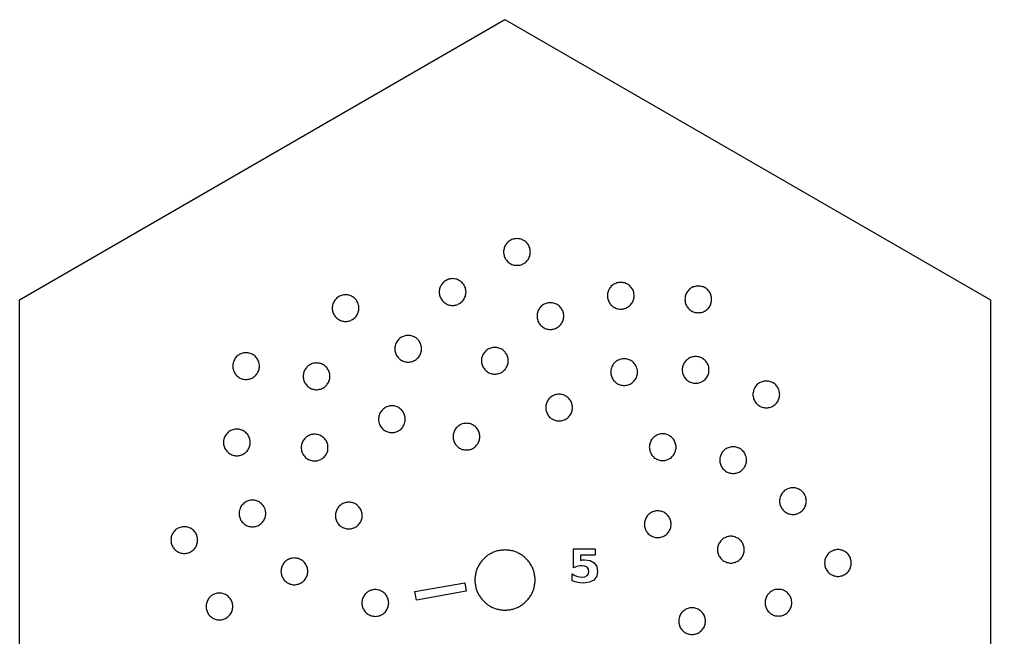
# Model space of a CAD drawing. Header units: millimetres. Extents: x 0 to 476, y 7 to 280.
# Drawn here: x 128 to 229.7, y 215.2 to 280 of the extents above; entities that cross this region are included whole.
import ezdxf

# ---------------------------------------------------------------- set-up
doc = ezdxf.new("R2010")
doc.units = ezdxf.units.MM
doc.layers.add('CUT', color=1, linetype='Continuous')
doc.layers.add('ENGRAVE', color=7, linetype='Continuous')

msp = doc.modelspace()

# ---------------------------------------------------------------- linework, layer by layer
at = {"layer": 'CUT'}
for points in [[(229.73, 191.9), (178.86, 162.53), (128, 191.9), (128, 250.63), (178.86, 280), (229.73, 250.63), (229.73, 191.9)], [(181.41, 255.1), (181.45, 255.2), (181.48, 255.31), (181.5, 255.42), (181.51, 255.53), (181.52, 255.64), (181.51, 255.75), (181.5, 255.86), (181.48, 255.96), (181.45, 256.07), (181.41, 256.17), (181.37, 256.27), (181.31, 256.37), (181.25, 256.46), (181.18, 256.55), (181.11, 256.63), (181.03, 256.7), (180.94, 256.77), (180.85, 256.83), (180.75, 256.88), (180.65, 256.93), (180.55, 256.97), (180.44, 257), (180.34, 257.02), (180.23, 257.03), (180.12, 257.04), (180.01, 257.03), (179.9, 257.02), (179.79, 257), (179.69, 256.97), (179.58, 256.93), (179.48, 256.88), (179.39, 256.83), (179.3, 256.77), (179.21, 256.7), (179.13, 256.63), (179.05, 256.55), (178.99, 256.46), (178.92, 256.37), (178.87, 256.27), (178.82, 256.17), (178.79, 256.07), (178.76, 255.96), (178.74, 255.86), (178.72, 255.75), (178.72, 255.64), (178.72, 255.53), (178.74, 255.42), (178.76, 255.31), (178.79, 255.2), (178.82, 255.1), (178.87, 255), (178.92, 254.9), (178.99, 254.81), (179.05, 254.73), (179.13, 254.65), (179.21, 254.57), (179.3, 254.5), (179.39, 254.44), (179.48, 254.39), (179.58, 254.34), (179.69, 254.3), (179.79, 254.27), (179.9, 254.25), (180.01, 254.24), (180.12, 254.24), (180.23, 254.24), (180.34, 254.25), (180.44, 254.27), (180.55, 254.3), (180.65, 254.34), (180.75, 254.39), (180.85, 254.44), (180.94, 254.5), (181.03, 254.57), (181.11, 254.65), (181.18, 254.73), (181.25, 254.81), (181.31, 254.9), (181.37, 255), (181.41, 255.1)], [(174.67, 250.9), (174.71, 251), (174.74, 251.11), (174.76, 251.22), (174.77, 251.33), (174.78, 251.44), (174.77, 251.55), (174.76, 251.66), (174.74, 251.76), (174.71, 251.87), (174.67, 251.97), (174.62, 252.07), (174.57, 252.17), (174.51, 252.26), (174.44, 252.35), (174.37, 252.43), (174.29, 252.5), (174.2, 252.57), (174.11, 252.63), (174.01, 252.68), (173.91, 252.73), (173.81, 252.77), (173.7, 252.8), (173.59, 252.82), (173.49, 252.83), (173.38, 252.84), (173.27, 252.83), (173.16, 252.82), (173.05, 252.8), (172.94, 252.77), (172.84, 252.73), (172.74, 252.68), (172.64, 252.63), (172.55, 252.57), (172.47, 252.5), (172.39, 252.43), (172.31, 252.35), (172.24, 252.26), (172.18, 252.17), (172.13, 252.07), (172.08, 251.97), (172.04, 251.87), (172.01, 251.76), (171.99, 251.66), (171.98, 251.55), (171.98, 251.44), (171.98, 251.33), (171.99, 251.22), (172.01, 251.11), (172.04, 251), (172.08, 250.9), (172.13, 250.8), (172.18, 250.71), (172.24, 250.61), (172.31, 250.53), (172.39, 250.45), (172.47, 250.37), (172.55, 250.3), (172.64, 250.24), (172.74, 250.19), (172.84, 250.14), (172.94, 250.11), (173.05, 250.08), (173.16, 250.05), (173.27, 250.04), (173.38, 250.04), (173.49, 250.04), (173.59, 250.05), (173.7, 250.08), (173.81, 250.11), (173.91, 250.14), (174.01, 250.19), (174.11, 250.24), (174.2, 250.3), (174.29, 250.37), (174.37, 250.45), (174.44, 250.53), (174.51, 250.61), (174.57, 250.71), (174.62, 250.8), (174.67, 250.9)], [(192.32, 250.62), (192.35, 250.73), (192.37, 250.84), (192.39, 250.95), (192.39, 251.05), (192.39, 251.16), (192.37, 251.27), (192.35, 251.38), (192.32, 251.49), (192.28, 251.59), (192.24, 251.69), (192.18, 251.79), (192.12, 251.88), (192.06, 251.96), (191.98, 252.04), (191.9, 252.12), (191.81, 252.19), (191.72, 252.25), (191.63, 252.3), (191.53, 252.35), (191.42, 252.39), (191.32, 252.42), (191.21, 252.44), (191.1, 252.45), (190.99, 252.45), (190.88, 252.45), (190.77, 252.44), (190.66, 252.42), (190.56, 252.39), (190.46, 252.35), (190.36, 252.3), (190.26, 252.25), (190.17, 252.19), (190.08, 252.12), (190, 252.04), (189.93, 251.96), (189.86, 251.88), (189.8, 251.79), (189.74, 251.69), (189.7, 251.59), (189.66, 251.49), (189.63, 251.38), (189.61, 251.27), (189.6, 251.16), (189.59, 251.05), (189.6, 250.95), (189.61, 250.84), (189.63, 250.73), (189.66, 250.62), (189.7, 250.52), (189.74, 250.42), (189.8, 250.32), (189.86, 250.23), (189.93, 250.15), (190, 250.07), (190.08, 249.99), (190.17, 249.92), (190.26, 249.86), (190.36, 249.81), (190.46, 249.76), (190.56, 249.72), (190.66, 249.69), (190.77, 249.67), (190.88, 249.66), (190.99, 249.65), (191.1, 249.66), (191.21, 249.67), (191.32, 249.69), (191.42, 249.72), (191.53, 249.76), (191.63, 249.81), (191.72, 249.86), (191.81, 249.92), (191.9, 249.99), (191.98, 250.07), (192.06, 250.15), (192.12, 250.23), (192.18, 250.32), (192.24, 250.42), (192.28, 250.52), (192.32, 250.62)], [(200.41, 250.14), (200.44, 250.24), (200.47, 250.34), (200.49, 250.45), (200.51, 250.56), (200.51, 250.67), (200.51, 250.78), (200.49, 250.89), (200.47, 251), (200.44, 251.1), (200.41, 251.21), (200.36, 251.31), (200.31, 251.4), (200.24, 251.49), (200.18, 251.58), (200.1, 251.66), (200.02, 251.74), (199.93, 251.8), (199.84, 251.87), (199.75, 251.92), (199.65, 251.97), (199.54, 252), (199.44, 252.03), (199.33, 252.05), (199.22, 252.07), (199.11, 252.07), (199, 252.07), (198.89, 252.05), (198.78, 252.03), (198.68, 252), (198.58, 251.97), (198.48, 251.92), (198.38, 251.87), (198.29, 251.8), (198.2, 251.74), (198.12, 251.66), (198.05, 251.58), (197.98, 251.49), (197.92, 251.4), (197.86, 251.31), (197.82, 251.21), (197.78, 251.1), (197.75, 251), (197.73, 250.89), (197.72, 250.78), (197.71, 250.67), (197.72, 250.56), (197.73, 250.45), (197.75, 250.34), (197.78, 250.24), (197.82, 250.14), (197.86, 250.04), (197.92, 249.94), (197.98, 249.85), (198.05, 249.76), (198.12, 249.68), (198.2, 249.61), (198.29, 249.54), (198.38, 249.48), (198.48, 249.42), (198.58, 249.38), (198.68, 249.34), (198.78, 249.31), (198.89, 249.29), (199, 249.28), (199.11, 249.27), (199.22, 249.28), (199.33, 249.29), (199.44, 249.31), (199.54, 249.34), (199.65, 249.38), (199.75, 249.42), (199.84, 249.48), (199.93, 249.54), (200.02, 249.61), (200.1, 249.68), (200.18, 249.76), (200.24, 249.85), (200.31, 249.94), (200.36, 250.04), (200.41, 250.14)], [(163.46, 249.22), (163.5, 249.32), (163.53, 249.43), (163.55, 249.54), (163.56, 249.64), (163.57, 249.75), (163.56, 249.86), (163.55, 249.97), (163.53, 250.08), (163.5, 250.19), (163.46, 250.29), (163.42, 250.39), (163.36, 250.49), (163.3, 250.58), (163.23, 250.66), (163.16, 250.74), (163.08, 250.82), (162.99, 250.89), (162.9, 250.95), (162.8, 251), (162.7, 251.05), (162.6, 251.09), (162.5, 251.12), (162.39, 251.14), (162.28, 251.15), (162.17, 251.15), (162.06, 251.15), (161.95, 251.14), (161.84, 251.12), (161.74, 251.09), (161.63, 251.05), (161.53, 251), (161.44, 250.95), (161.35, 250.89), (161.26, 250.82), (161.18, 250.74), (161.1, 250.66), (161.04, 250.58), (160.98, 250.49), (160.92, 250.39), (160.88, 250.29), (160.84, 250.19), (160.81, 250.08), (160.79, 249.97), (160.77, 249.86), (160.77, 249.75), (160.77, 249.64), (160.79, 249.54), (160.81, 249.43), (160.84, 249.32), (160.88, 249.22), (160.92, 249.12), (160.98, 249.02), (161.04, 248.93), (161.1, 248.85), (161.18, 248.76), (161.26, 248.69), (161.35, 248.62), (161.44, 248.56), (161.53, 248.51), (161.63, 248.46), (161.74, 248.42), (161.84, 248.39), (161.95, 248.37), (162.06, 248.36), (162.17, 248.35), (162.28, 248.36), (162.39, 248.37), (162.5, 248.39), (162.6, 248.42), (162.7, 248.46), (162.8, 248.51), (162.9, 248.56), (162.99, 248.62), (163.08, 248.69), (163.16, 248.76), (163.23, 248.85), (163.3, 248.93), (163.36, 249.02), (163.42, 249.12), (163.46, 249.22)], [(184.91, 248.39), (184.95, 248.49), (184.98, 248.6), (185, 248.7), (185.01, 248.81), (185.02, 248.92), (185.01, 249.03), (185, 249.14), (184.98, 249.25), (184.95, 249.36), (184.91, 249.46), (184.86, 249.56), (184.81, 249.65), (184.75, 249.75), (184.68, 249.83), (184.61, 249.91), (184.53, 249.99), (184.44, 250.06), (184.35, 250.12), (184.25, 250.17), (184.15, 250.22), (184.05, 250.25), (183.94, 250.28), (183.84, 250.31), (183.73, 250.32), (183.62, 250.32), (183.51, 250.32), (183.4, 250.31), (183.29, 250.28), (183.18, 250.25), (183.08, 250.22), (182.98, 250.17), (182.89, 250.12), (182.79, 250.06), (182.71, 249.99), (182.63, 249.91), (182.55, 249.83), (182.48, 249.75), (182.42, 249.65), (182.37, 249.56), (182.32, 249.46), (182.29, 249.36), (182.26, 249.25), (182.23, 249.14), (182.22, 249.03), (182.22, 248.92), (182.22, 248.81), (182.23, 248.7), (182.26, 248.6), (182.29, 248.49), (182.32, 248.39), (182.37, 248.29), (182.42, 248.19), (182.48, 248.1), (182.55, 248.01), (182.63, 247.93), (182.71, 247.86), (182.79, 247.79), (182.89, 247.73), (182.98, 247.68), (183.08, 247.63), (183.18, 247.59), (183.29, 247.56), (183.4, 247.54), (183.51, 247.53), (183.62, 247.52), (183.73, 247.53), (183.84, 247.54), (183.94, 247.56), (184.05, 247.59), (184.15, 247.63), (184.25, 247.68), (184.35, 247.73), (184.44, 247.79), (184.53, 247.86), (184.61, 247.93), (184.68, 248.01), (184.75, 248.1), (184.81, 248.19), (184.86, 248.29), (184.91, 248.39)], [(170.02, 244.96), (170.06, 245.06), (170.09, 245.17), (170.11, 245.28), (170.12, 245.39), (170.12, 245.5), (170.12, 245.61), (170.11, 245.71), (170.09, 245.82), (170.06, 245.93), (170.02, 246.03), (169.97, 246.13), (169.92, 246.23), (169.86, 246.32), (169.79, 246.4), (169.71, 246.49), (169.63, 246.56), (169.55, 246.63), (169.46, 246.69), (169.36, 246.74), (169.26, 246.79), (169.16, 246.83), (169.05, 246.86), (168.94, 246.88), (168.83, 246.89), (168.72, 246.9), (168.61, 246.89), (168.51, 246.88), (168.4, 246.86), (168.29, 246.83), (168.19, 246.79), (168.09, 246.74), (167.99, 246.69), (167.9, 246.63), (167.82, 246.56), (167.73, 246.49), (167.66, 246.4), (167.59, 246.32), (167.53, 246.23), (167.48, 246.13), (167.43, 246.03), (167.39, 245.93), (167.36, 245.82), (167.34, 245.71), (167.33, 245.61), (167.32, 245.5), (167.33, 245.39), (167.34, 245.28), (167.36, 245.17), (167.39, 245.06), (167.43, 244.96), (167.48, 244.86), (167.53, 244.76), (167.59, 244.67), (167.66, 244.59), (167.73, 244.51), (167.82, 244.43), (167.9, 244.36), (167.99, 244.3), (168.09, 244.25), (168.19, 244.2), (168.29, 244.16), (168.4, 244.13), (168.51, 244.11), (168.61, 244.1), (168.72, 244.1), (168.83, 244.1), (168.94, 244.11), (169.05, 244.13), (169.16, 244.16), (169.26, 244.2), (169.36, 244.25), (169.46, 244.3), (169.55, 244.36), (169.63, 244.43), (169.71, 244.51), (169.79, 244.59), (169.86, 244.67), (169.92, 244.76), (169.97, 244.86), (170.02, 244.96)], [(179.1, 243.71), (179.13, 243.81), (179.16, 243.91), (179.18, 244.02), (179.2, 244.13), (179.2, 244.24), (179.2, 244.35), (179.18, 244.46), (179.16, 244.57), (179.13, 244.67), (179.1, 244.78), (179.05, 244.88), (179, 244.97), (178.93, 245.06), (178.87, 245.15), (178.79, 245.23), (178.71, 245.31), (178.63, 245.37), (178.53, 245.44), (178.44, 245.49), (178.34, 245.54), (178.23, 245.57), (178.13, 245.6), (178.02, 245.62), (177.91, 245.64), (177.8, 245.64), (177.69, 245.64), (177.58, 245.62), (177.48, 245.6), (177.37, 245.57), (177.27, 245.54), (177.17, 245.49), (177.07, 245.44), (176.98, 245.37), (176.89, 245.31), (176.81, 245.23), (176.74, 245.15), (176.67, 245.06), (176.61, 244.97), (176.55, 244.88), (176.51, 244.78), (176.47, 244.67), (176.44, 244.57), (176.42, 244.46), (176.41, 244.35), (176.4, 244.24), (176.41, 244.13), (176.42, 244.02), (176.44, 243.91), (176.47, 243.81), (176.51, 243.71), (176.55, 243.61), (176.61, 243.51), (176.67, 243.42), (176.74, 243.33), (176.81, 243.25), (176.89, 243.18), (176.98, 243.11), (177.07, 243.05), (177.17, 242.99), (177.27, 242.95), (177.37, 242.91), (177.48, 242.88), (177.58, 242.86), (177.69, 242.85), (177.8, 242.84), (177.91, 242.85), (178.02, 242.86), (178.13, 242.88), (178.23, 242.91), (178.34, 242.95), (178.44, 242.99), (178.53, 243.05), (178.63, 243.11), (178.71, 243.18), (178.79, 243.25), (178.87, 243.33), (178.93, 243.42), (179, 243.51), (179.05, 243.61), (179.1, 243.71)], [(153.03, 243.14), (153.07, 243.25), (153.1, 243.35), (153.12, 243.46), (153.14, 243.57), (153.14, 243.68), (153.14, 243.79), (153.12, 243.9), (153.1, 244), (153.07, 244.11), (153.03, 244.21), (152.99, 244.31), (152.93, 244.41), (152.87, 244.5), (152.81, 244.59), (152.73, 244.67), (152.65, 244.74), (152.56, 244.81), (152.47, 244.87), (152.38, 244.93), (152.28, 244.97), (152.17, 245.01), (152.07, 245.04), (151.96, 245.06), (151.85, 245.07), (151.74, 245.08), (151.63, 245.07), (151.52, 245.06), (151.41, 245.04), (151.31, 245.01), (151.2, 244.97), (151.1, 244.93), (151.01, 244.87), (150.92, 244.81), (150.83, 244.74), (150.75, 244.67), (150.68, 244.59), (150.61, 244.5), (150.55, 244.41), (150.49, 244.31), (150.45, 244.21), (150.41, 244.11), (150.38, 244), (150.36, 243.9), (150.34, 243.79), (150.34, 243.68), (150.34, 243.57), (150.36, 243.46), (150.38, 243.35), (150.41, 243.25), (150.45, 243.14), (150.49, 243.04), (150.55, 242.95), (150.61, 242.86), (150.68, 242.77), (150.75, 242.69), (150.83, 242.61), (150.92, 242.55), (151.01, 242.48), (151.1, 242.43), (151.2, 242.38), (151.31, 242.35), (151.41, 242.32), (151.52, 242.3), (151.63, 242.28), (151.74, 242.28), (151.85, 242.28), (151.96, 242.3), (152.07, 242.32), (152.17, 242.35), (152.28, 242.38), (152.38, 242.43), (152.47, 242.48), (152.56, 242.55), (152.65, 242.61), (152.73, 242.69), (152.81, 242.77), (152.87, 242.86), (152.93, 242.95), (152.99, 243.04), (153.03, 243.14)], [(192.64, 242.51), (192.68, 242.62), (192.71, 242.72), (192.73, 242.83), (192.74, 242.94), (192.75, 243.05), (192.74, 243.16), (192.73, 243.27), (192.71, 243.38), (192.68, 243.48), (192.64, 243.59), (192.59, 243.69), (192.54, 243.78), (192.48, 243.87), (192.41, 243.96), (192.34, 244.04), (192.26, 244.11), (192.17, 244.18), (192.08, 244.24), (191.98, 244.3), (191.88, 244.34), (191.78, 244.38), (191.67, 244.41), (191.57, 244.43), (191.46, 244.45), (191.35, 244.45), (191.24, 244.45), (191.13, 244.43), (191.02, 244.41), (190.91, 244.38), (190.81, 244.34), (190.71, 244.3), (190.62, 244.24), (190.52, 244.18), (190.44, 244.11), (190.36, 244.04), (190.28, 243.96), (190.21, 243.87), (190.15, 243.78), (190.1, 243.69), (190.05, 243.59), (190.02, 243.48), (189.99, 243.38), (189.96, 243.27), (189.95, 243.16), (189.95, 243.05), (189.95, 242.94), (189.96, 242.83), (189.99, 242.72), (190.02, 242.62), (190.05, 242.51), (190.1, 242.41), (190.15, 242.32), (190.21, 242.23), (190.28, 242.14), (190.36, 242.06), (190.44, 241.99), (190.52, 241.92), (190.62, 241.86), (190.71, 241.8), (190.81, 241.76), (190.91, 241.72), (191.02, 241.69), (191.13, 241.67), (191.24, 241.65), (191.35, 241.65), (191.46, 241.65), (191.57, 241.67), (191.67, 241.69), (191.78, 241.72), (191.88, 241.76), (191.98, 241.8), (192.08, 241.86), (192.17, 241.92), (192.26, 241.99), (192.34, 242.06), (192.41, 242.14), (192.48, 242.23), (192.54, 242.32), (192.59, 242.41), (192.64, 242.51)], [(200.13, 242.75), (200.17, 242.85), (200.2, 242.95), (200.22, 243.06), (200.23, 243.17), (200.23, 243.28), (200.23, 243.39), (200.22, 243.5), (200.2, 243.61), (200.17, 243.71), (200.13, 243.82), (200.08, 243.92), (200.03, 244.01), (199.97, 244.1), (199.9, 244.19), (199.82, 244.27), (199.74, 244.35), (199.66, 244.41), (199.57, 244.47), (199.47, 244.53), (199.37, 244.57), (199.27, 244.61), (199.16, 244.64), (199.05, 244.66), (198.94, 244.68), (198.83, 244.68), (198.73, 244.68), (198.62, 244.66), (198.51, 244.64), (198.4, 244.61), (198.3, 244.57), (198.2, 244.53), (198.1, 244.47), (198.01, 244.41), (197.93, 244.35), (197.84, 244.27), (197.77, 244.19), (197.7, 244.1), (197.64, 244.01), (197.59, 243.92), (197.54, 243.82), (197.5, 243.71), (197.47, 243.61), (197.45, 243.5), (197.44, 243.39), (197.43, 243.28), (197.44, 243.17), (197.45, 243.06), (197.47, 242.95), (197.5, 242.85), (197.54, 242.75), (197.59, 242.65), (197.64, 242.55), (197.7, 242.46), (197.77, 242.37), (197.84, 242.29), (197.93, 242.22), (198.01, 242.15), (198.1, 242.09), (198.2, 242.03), (198.3, 241.99), (198.4, 241.95), (198.51, 241.92), (198.62, 241.9), (198.73, 241.89), (198.83, 241.88), (198.94, 241.89), (199.05, 241.9), (199.16, 241.92), (199.27, 241.95), (199.37, 241.99), (199.47, 242.03), (199.57, 242.09), (199.66, 242.15), (199.74, 242.22), (199.82, 242.29), (199.9, 242.37), (199.97, 242.46), (200.03, 242.55), (200.08, 242.65), (200.13, 242.75)], [(160.42, 242.07), (160.45, 242.18), (160.48, 242.28), (160.5, 242.39), (160.52, 242.5), (160.52, 242.61), (160.52, 242.72), (160.5, 242.83), (160.48, 242.93), (160.45, 243.04), (160.42, 243.14), (160.37, 243.24), (160.32, 243.34), (160.25, 243.43), (160.19, 243.52), (160.11, 243.6), (160.03, 243.67), (159.94, 243.74), (159.85, 243.8), (159.76, 243.86), (159.66, 243.9), (159.55, 243.94), (159.45, 243.97), (159.34, 243.99), (159.23, 244), (159.12, 244.01), (159.01, 244), (158.9, 243.99), (158.8, 243.97), (158.69, 243.94), (158.59, 243.9), (158.49, 243.86), (158.39, 243.8), (158.3, 243.74), (158.21, 243.67), (158.13, 243.6), (158.06, 243.52), (157.99, 243.43), (157.93, 243.34), (157.87, 243.24), (157.83, 243.14), (157.79, 243.04), (157.76, 242.93), (157.74, 242.83), (157.73, 242.72), (157.72, 242.61), (157.73, 242.5), (157.74, 242.39), (157.76, 242.28), (157.79, 242.18), (157.83, 242.07), (157.87, 241.97), (157.93, 241.88), (157.99, 241.79), (158.06, 241.7), (158.13, 241.62), (158.21, 241.54), (158.3, 241.48), (158.39, 241.41), (158.49, 241.36), (158.59, 241.31), (158.69, 241.28), (158.8, 241.25), (158.9, 241.23), (159.01, 241.21), (159.12, 241.21), (159.23, 241.21), (159.34, 241.23), (159.45, 241.25), (159.55, 241.28), (159.66, 241.31), (159.76, 241.36), (159.85, 241.41), (159.94, 241.48), (160.03, 241.54), (160.11, 241.62), (160.19, 241.7), (160.25, 241.79), (160.32, 241.88), (160.37, 241.97), (160.42, 242.07)], [(207.53, 240.18), (207.57, 240.28), (207.6, 240.38), (207.62, 240.49), (207.63, 240.6), (207.64, 240.71), (207.63, 240.82), (207.62, 240.93), (207.6, 241.04), (207.57, 241.14), (207.53, 241.25), (207.49, 241.35), (207.43, 241.44), (207.37, 241.53), (207.3, 241.62), (207.23, 241.7), (207.15, 241.78), (207.06, 241.84), (206.97, 241.91), (206.87, 241.96), (206.77, 242.01), (206.67, 242.04), (206.57, 242.07), (206.46, 242.09), (206.35, 242.11), (206.24, 242.11), (206.13, 242.11), (206.02, 242.09), (205.91, 242.07), (205.81, 242.04), (205.7, 242.01), (205.6, 241.96), (205.51, 241.91), (205.42, 241.84), (205.33, 241.78), (205.25, 241.7), (205.17, 241.62), (205.11, 241.53), (205.04, 241.44), (204.99, 241.35), (204.94, 241.25), (204.91, 241.14), (204.88, 241.04), (204.86, 240.93), (204.84, 240.82), (204.84, 240.71), (204.84, 240.6), (204.86, 240.49), (204.88, 240.38), (204.91, 240.28), (204.94, 240.18), (204.99, 240.08), (205.04, 239.98), (205.11, 239.89), (205.17, 239.8), (205.25, 239.72), (205.33, 239.65), (205.42, 239.58), (205.51, 239.52), (205.6, 239.46), (205.7, 239.42), (205.81, 239.38), (205.91, 239.35), (206.02, 239.33), (206.13, 239.32), (206.24, 239.31), (206.35, 239.32), (206.46, 239.33), (206.57, 239.35), (206.67, 239.38), (206.77, 239.42), (206.87, 239.46), (206.97, 239.52), (207.06, 239.58), (207.15, 239.65), (207.23, 239.72), (207.3, 239.8), (207.37, 239.89), (207.43, 239.98), (207.49, 240.08), (207.53, 240.18)], [(185.82, 238.8), (185.86, 238.9), (185.89, 239.01), (185.91, 239.11), (185.93, 239.22), (185.93, 239.33), (185.93, 239.44), (185.91, 239.55), (185.89, 239.66), (185.86, 239.77), (185.82, 239.87), (185.78, 239.97), (185.73, 240.07), (185.66, 240.16), (185.6, 240.24), (185.52, 240.32), (185.44, 240.4), (185.35, 240.47), (185.26, 240.53), (185.17, 240.58), (185.07, 240.63), (184.96, 240.67), (184.86, 240.69), (184.75, 240.72), (184.64, 240.73), (184.53, 240.73), (184.42, 240.73), (184.31, 240.72), (184.2, 240.69), (184.1, 240.67), (184, 240.63), (183.9, 240.58), (183.8, 240.53), (183.71, 240.47), (183.62, 240.4), (183.54, 240.32), (183.47, 240.24), (183.4, 240.16), (183.34, 240.07), (183.28, 239.97), (183.24, 239.87), (183.2, 239.77), (183.17, 239.66), (183.15, 239.55), (183.14, 239.44), (183.13, 239.33), (183.14, 239.22), (183.15, 239.11), (183.17, 239.01), (183.2, 238.9), (183.24, 238.8), (183.28, 238.7), (183.34, 238.6), (183.4, 238.51), (183.47, 238.42), (183.54, 238.34), (183.62, 238.27), (183.71, 238.2), (183.8, 238.14), (183.9, 238.09), (184, 238.04), (184.1, 238), (184.2, 237.97), (184.31, 237.95), (184.42, 237.94), (184.53, 237.93), (184.64, 237.94), (184.75, 237.95), (184.86, 237.97), (184.96, 238), (185.07, 238.04), (185.17, 238.09), (185.26, 238.14), (185.35, 238.2), (185.44, 238.27), (185.52, 238.34), (185.6, 238.42), (185.66, 238.51), (185.73, 238.6), (185.78, 238.7), (185.82, 238.8)], [(168.31, 237.58), (168.35, 237.68), (168.38, 237.79), (168.4, 237.89), (168.42, 238), (168.42, 238.11), (168.42, 238.22), (168.4, 238.33), (168.38, 238.44), (168.35, 238.55), (168.31, 238.65), (168.27, 238.75), (168.21, 238.84), (168.15, 238.94), (168.09, 239.02), (168.01, 239.1), (167.93, 239.18), (167.84, 239.25), (167.75, 239.31), (167.66, 239.36), (167.56, 239.41), (167.45, 239.44), (167.35, 239.47), (167.24, 239.5), (167.13, 239.51), (167.02, 239.51), (166.91, 239.51), (166.8, 239.5), (166.69, 239.47), (166.59, 239.44), (166.49, 239.41), (166.39, 239.36), (166.29, 239.31), (166.2, 239.25), (166.11, 239.18), (166.03, 239.1), (165.96, 239.02), (165.89, 238.94), (165.83, 238.84), (165.77, 238.75), (165.73, 238.65), (165.69, 238.55), (165.66, 238.44), (165.64, 238.33), (165.63, 238.22), (165.62, 238.11), (165.63, 238), (165.64, 237.89), (165.66, 237.79), (165.69, 237.68), (165.73, 237.58), (165.77, 237.48), (165.83, 237.38), (165.89, 237.29), (165.96, 237.2), (166.03, 237.12), (166.11, 237.05), (166.2, 236.98), (166.29, 236.92), (166.39, 236.87), (166.49, 236.82), (166.59, 236.78), (166.69, 236.75), (166.8, 236.73), (166.91, 236.72), (167.02, 236.71), (167.13, 236.72), (167.24, 236.73), (167.35, 236.75), (167.45, 236.78), (167.56, 236.82), (167.66, 236.87), (167.75, 236.92), (167.84, 236.98), (167.93, 237.05), (168.01, 237.12), (168.09, 237.2), (168.15, 237.29), (168.21, 237.38), (168.27, 237.48), (168.31, 237.58)], [(152.07, 235.15), (152.11, 235.25), (152.13, 235.36), (152.16, 235.46), (152.17, 235.57), (152.17, 235.68), (152.17, 235.79), (152.16, 235.9), (152.13, 236.01), (152.11, 236.12), (152.07, 236.22), (152.02, 236.32), (151.97, 236.41), (151.91, 236.51), (151.84, 236.59), (151.76, 236.67), (151.68, 236.75), (151.6, 236.82), (151.51, 236.88), (151.41, 236.93), (151.31, 236.98), (151.21, 237.01), (151.1, 237.04), (150.99, 237.07), (150.88, 237.08), (150.77, 237.08), (150.66, 237.08), (150.55, 237.07), (150.45, 237.04), (150.34, 237.01), (150.24, 236.98), (150.14, 236.93), (150.04, 236.88), (149.95, 236.82), (149.86, 236.75), (149.78, 236.67), (149.71, 236.59), (149.64, 236.51), (149.58, 236.41), (149.53, 236.32), (149.48, 236.22), (149.44, 236.12), (149.41, 236.01), (149.39, 235.9), (149.38, 235.79), (149.37, 235.68), (149.38, 235.57), (149.39, 235.46), (149.41, 235.36), (149.44, 235.25), (149.48, 235.15), (149.53, 235.05), (149.58, 234.95), (149.64, 234.86), (149.71, 234.77), (149.78, 234.69), (149.86, 234.62), (149.95, 234.55), (150.04, 234.49), (150.14, 234.44), (150.24, 234.39), (150.34, 234.35), (150.45, 234.32), (150.55, 234.3), (150.66, 234.29), (150.77, 234.28), (150.88, 234.29), (150.99, 234.3), (151.1, 234.32), (151.21, 234.35), (151.31, 234.39), (151.41, 234.44), (151.51, 234.49), (151.6, 234.55), (151.68, 234.62), (151.76, 234.69), (151.84, 234.77), (151.91, 234.86), (151.97, 234.95), (152.02, 235.05), (152.07, 235.15)], [(176.12, 235.75), (176.16, 235.85), (176.19, 235.96), (176.21, 236.07), (176.22, 236.18), (176.23, 236.29), (176.22, 236.4), (176.21, 236.51), (176.19, 236.61), (176.16, 236.72), (176.12, 236.82), (176.07, 236.92), (176.02, 237.02), (175.96, 237.11), (175.89, 237.2), (175.82, 237.28), (175.74, 237.35), (175.65, 237.42), (175.56, 237.48), (175.46, 237.53), (175.36, 237.58), (175.26, 237.62), (175.15, 237.65), (175.05, 237.67), (174.94, 237.68), (174.83, 237.69), (174.72, 237.68), (174.61, 237.67), (174.5, 237.65), (174.39, 237.62), (174.29, 237.58), (174.19, 237.53), (174.1, 237.48), (174, 237.42), (173.92, 237.35), (173.84, 237.28), (173.76, 237.2), (173.69, 237.11), (173.63, 237.02), (173.58, 236.92), (173.53, 236.82), (173.5, 236.72), (173.47, 236.61), (173.44, 236.51), (173.43, 236.4), (173.43, 236.29), (173.43, 236.18), (173.44, 236.07), (173.47, 235.96), (173.5, 235.85), (173.53, 235.75), (173.58, 235.65), (173.63, 235.55), (173.69, 235.46), (173.76, 235.38), (173.84, 235.3), (173.92, 235.22), (174, 235.15), (174.1, 235.09), (174.19, 235.04), (174.29, 234.99), (174.39, 234.95), (174.5, 234.93), (174.61, 234.9), (174.72, 234.89), (174.83, 234.89), (174.94, 234.89), (175.05, 234.9), (175.15, 234.93), (175.26, 234.95), (175.36, 234.99), (175.46, 235.04), (175.56, 235.09), (175.65, 235.15), (175.74, 235.22), (175.82, 235.3), (175.89, 235.38), (175.96, 235.46), (176.02, 235.55), (176.07, 235.65), (176.12, 235.75)], [(160.26, 234.71), (160.29, 234.81), (160.31, 234.92), (160.32, 235.03), (160.32, 235.14), (160.32, 235.25), (160.31, 235.36), (160.29, 235.47), (160.26, 235.57), (160.22, 235.68), (160.17, 235.78), (160.12, 235.87), (160.06, 235.96), (159.99, 236.05), (159.91, 236.13), (159.83, 236.21), (159.75, 236.27), (159.66, 236.33), (159.56, 236.39), (159.46, 236.43), (159.36, 236.47), (159.25, 236.5), (159.14, 236.52), (159.03, 236.54), (158.92, 236.54), (158.81, 236.54), (158.7, 236.52), (158.6, 236.5), (158.49, 236.47), (158.39, 236.43), (158.29, 236.39), (158.19, 236.33), (158.1, 236.27), (158.01, 236.21), (157.93, 236.13), (157.86, 236.05), (157.79, 235.96), (157.73, 235.87), (157.68, 235.78), (157.63, 235.68), (157.59, 235.57), (157.56, 235.47), (157.54, 235.36), (157.53, 235.25), (157.52, 235.14), (157.53, 235.03), (157.54, 234.92), (157.56, 234.81), (157.59, 234.71), (157.63, 234.61), (157.68, 234.51), (157.73, 234.41), (157.79, 234.32), (157.86, 234.23), (157.93, 234.15), (158.01, 234.08), (158.1, 234.01), (158.19, 233.95), (158.29, 233.89), (158.39, 233.85), (158.49, 233.81), (158.6, 233.78), (158.7, 233.76), (158.81, 233.75), (158.92, 233.74), (159.03, 233.75), (159.14, 233.76), (159.25, 233.78), (159.36, 233.81), (159.46, 233.85), (159.56, 233.89), (159.66, 233.95), (159.75, 234.01), (159.83, 234.08), (159.91, 234.15), (159.99, 234.23), (160.06, 234.32), (160.12, 234.41), (160.17, 234.51), (160.22, 234.61), (160.26, 234.71)], [(196.67, 234.65), (196.71, 234.75), (196.74, 234.86), (196.76, 234.97), (196.78, 235.08), (196.78, 235.19), (196.78, 235.3), (196.76, 235.41), (196.74, 235.51), (196.71, 235.62), (196.67, 235.72), (196.63, 235.82), (196.57, 235.92), (196.51, 236.01), (196.45, 236.1), (196.37, 236.18), (196.29, 236.25), (196.2, 236.32), (196.11, 236.38), (196.02, 236.43), (195.92, 236.48), (195.81, 236.52), (195.71, 236.55), (195.6, 236.57), (195.49, 236.58), (195.38, 236.59), (195.27, 236.58), (195.16, 236.57), (195.05, 236.55), (194.95, 236.52), (194.85, 236.48), (194.75, 236.43), (194.65, 236.38), (194.56, 236.32), (194.47, 236.25), (194.39, 236.18), (194.32, 236.1), (194.25, 236.01), (194.19, 235.92), (194.13, 235.82), (194.09, 235.72), (194.05, 235.62), (194.02, 235.51), (194, 235.41), (193.99, 235.3), (193.98, 235.19), (193.99, 235.08), (194, 234.97), (194.02, 234.86), (194.05, 234.75), (194.09, 234.65), (194.13, 234.55), (194.19, 234.46), (194.25, 234.36), (194.32, 234.28), (194.39, 234.2), (194.47, 234.12), (194.56, 234.05), (194.65, 233.99), (194.75, 233.94), (194.85, 233.89), (194.95, 233.86), (195.05, 233.83), (195.16, 233.8), (195.27, 233.79), (195.38, 233.79), (195.49, 233.79), (195.6, 233.8), (195.71, 233.83), (195.81, 233.86), (195.92, 233.89), (196.02, 233.94), (196.11, 233.99), (196.2, 234.05), (196.29, 234.12), (196.37, 234.2), (196.45, 234.28), (196.51, 234.36), (196.57, 234.46), (196.63, 234.55), (196.67, 234.65)], [(204.06, 233.29), (204.1, 233.4), (204.13, 233.5), (204.15, 233.61), (204.16, 233.72), (204.17, 233.83), (204.16, 233.94), (204.15, 234.05), (204.13, 234.16), (204.1, 234.26), (204.06, 234.36), (204.01, 234.46), (203.96, 234.56), (203.9, 234.65), (203.83, 234.74), (203.76, 234.82), (203.68, 234.89), (203.59, 234.96), (203.5, 235.02), (203.4, 235.08), (203.3, 235.12), (203.2, 235.16), (203.09, 235.19), (202.99, 235.21), (202.88, 235.22), (202.77, 235.23), (202.66, 235.22), (202.55, 235.21), (202.44, 235.19), (202.33, 235.16), (202.23, 235.12), (202.13, 235.08), (202.04, 235.02), (201.94, 234.96), (201.86, 234.89), (201.78, 234.82), (201.7, 234.74), (201.63, 234.65), (201.57, 234.56), (201.52, 234.46), (201.47, 234.36), (201.44, 234.26), (201.41, 234.16), (201.38, 234.05), (201.37, 233.94), (201.37, 233.83), (201.37, 233.72), (201.38, 233.61), (201.41, 233.5), (201.44, 233.4), (201.47, 233.29), (201.52, 233.19), (201.57, 233.1), (201.63, 233.01), (201.7, 232.92), (201.78, 232.84), (201.86, 232.76), (201.94, 232.7), (202.04, 232.64), (202.13, 232.58), (202.23, 232.54), (202.33, 232.5), (202.44, 232.47), (202.55, 232.45), (202.66, 232.43), (202.77, 232.43), (202.88, 232.43), (202.99, 232.45), (203.09, 232.47), (203.2, 232.5), (203.3, 232.54), (203.4, 232.58), (203.5, 232.64), (203.59, 232.7), (203.68, 232.76), (203.76, 232.84), (203.83, 232.92), (203.9, 233.01), (203.96, 233.1), (204.01, 233.19), (204.06, 233.29)], [(210.32, 229), (210.36, 229.1), (210.39, 229.21), (210.41, 229.31), (210.42, 229.42), (210.43, 229.53), (210.42, 229.64), (210.41, 229.75), (210.39, 229.86), (210.36, 229.97), (210.32, 230.07), (210.27, 230.17), (210.22, 230.26), (210.16, 230.36), (210.09, 230.44), (210.02, 230.52), (209.94, 230.6), (209.85, 230.67), (209.76, 230.73), (209.66, 230.78), (209.56, 230.83), (209.46, 230.86), (209.35, 230.89), (209.25, 230.92), (209.14, 230.93), (209.03, 230.93), (208.92, 230.93), (208.81, 230.92), (208.7, 230.89), (208.59, 230.86), (208.49, 230.83), (208.39, 230.78), (208.3, 230.73), (208.2, 230.67), (208.12, 230.6), (208.04, 230.52), (207.96, 230.44), (207.89, 230.36), (207.83, 230.26), (207.78, 230.17), (207.73, 230.07), (207.7, 229.97), (207.67, 229.86), (207.64, 229.75), (207.63, 229.64), (207.63, 229.53), (207.63, 229.42), (207.64, 229.31), (207.67, 229.21), (207.7, 229.1), (207.73, 229), (207.78, 228.9), (207.83, 228.8), (207.89, 228.71), (207.96, 228.62), (208.04, 228.54), (208.12, 228.47), (208.2, 228.4), (208.3, 228.34), (208.39, 228.29), (208.49, 228.24), (208.59, 228.2), (208.7, 228.17), (208.81, 228.15), (208.92, 228.14), (209.03, 228.13), (209.14, 228.14), (209.25, 228.15), (209.35, 228.17), (209.46, 228.2), (209.56, 228.24), (209.66, 228.29), (209.76, 228.34), (209.85, 228.4), (209.94, 228.47), (210.02, 228.54), (210.09, 228.62), (210.16, 228.71), (210.22, 228.8), (210.27, 228.9), (210.32, 229)], [(153.7, 227.71), (153.74, 227.81), (153.77, 227.91), (153.79, 228.02), (153.8, 228.13), (153.81, 228.24), (153.8, 228.35), (153.79, 228.46), (153.77, 228.57), (153.74, 228.67), (153.7, 228.78), (153.65, 228.88), (153.6, 228.97), (153.54, 229.06), (153.47, 229.15), (153.4, 229.23), (153.32, 229.31), (153.23, 229.37), (153.14, 229.43), (153.04, 229.49), (152.94, 229.53), (152.84, 229.57), (152.73, 229.6), (152.63, 229.62), (152.52, 229.64), (152.41, 229.64), (152.3, 229.64), (152.19, 229.62), (152.08, 229.6), (151.97, 229.57), (151.87, 229.53), (151.77, 229.49), (151.68, 229.43), (151.58, 229.37), (151.5, 229.31), (151.42, 229.23), (151.34, 229.15), (151.27, 229.06), (151.21, 228.97), (151.16, 228.88), (151.11, 228.78), (151.08, 228.67), (151.05, 228.57), (151.02, 228.46), (151.01, 228.35), (151.01, 228.24), (151.01, 228.13), (151.02, 228.02), (151.05, 227.91), (151.08, 227.81), (151.11, 227.71), (151.16, 227.61), (151.21, 227.51), (151.27, 227.42), (151.34, 227.33), (151.42, 227.25), (151.5, 227.18), (151.58, 227.11), (151.68, 227.05), (151.77, 226.99), (151.87, 226.95), (151.97, 226.91), (152.08, 226.88), (152.19, 226.86), (152.3, 226.85), (152.41, 226.84), (152.52, 226.85), (152.63, 226.86), (152.73, 226.88), (152.84, 226.91), (152.94, 226.95), (153.04, 226.99), (153.14, 227.05), (153.23, 227.11), (153.32, 227.18), (153.4, 227.25), (153.47, 227.33), (153.54, 227.42), (153.6, 227.51), (153.65, 227.61), (153.7, 227.71)], [(163.8, 227.48), (163.84, 227.59), (163.86, 227.69), (163.89, 227.8), (163.9, 227.91), (163.9, 228.02), (163.9, 228.13), (163.89, 228.24), (163.86, 228.35), (163.84, 228.45), (163.8, 228.56), (163.75, 228.66), (163.7, 228.75), (163.64, 228.84), (163.57, 228.93), (163.49, 229.01), (163.41, 229.08), (163.33, 229.15), (163.24, 229.21), (163.14, 229.27), (163.04, 229.31), (162.94, 229.35), (162.83, 229.38), (162.72, 229.4), (162.61, 229.42), (162.5, 229.42), (162.39, 229.42), (162.28, 229.4), (162.18, 229.38), (162.07, 229.35), (161.97, 229.31), (161.87, 229.27), (161.77, 229.21), (161.68, 229.15), (161.59, 229.08), (161.51, 229.01), (161.44, 228.93), (161.37, 228.84), (161.31, 228.75), (161.26, 228.66), (161.21, 228.56), (161.17, 228.45), (161.14, 228.35), (161.12, 228.24), (161.11, 228.13), (161.1, 228.02), (161.11, 227.91), (161.12, 227.8), (161.14, 227.69), (161.17, 227.59), (161.21, 227.48), (161.26, 227.38), (161.31, 227.29), (161.37, 227.2), (161.44, 227.11), (161.51, 227.03), (161.59, 226.96), (161.68, 226.89), (161.77, 226.83), (161.87, 226.77), (161.97, 226.73), (162.07, 226.69), (162.18, 226.66), (162.28, 226.64), (162.39, 226.62), (162.5, 226.62), (162.61, 226.62), (162.72, 226.64), (162.83, 226.66), (162.94, 226.69), (163.04, 226.73), (163.14, 226.77), (163.24, 226.83), (163.33, 226.89), (163.41, 226.96), (163.49, 227.03), (163.57, 227.11), (163.64, 227.2), (163.7, 227.29), (163.75, 227.38), (163.8, 227.48)], [(196.16, 226.57), (196.19, 226.68), (196.22, 226.78), (196.24, 226.89), (196.26, 227), (196.26, 227.11), (196.26, 227.22), (196.24, 227.33), (196.22, 227.44), (196.19, 227.54), (196.16, 227.64), (196.11, 227.74), (196.06, 227.84), (195.99, 227.93), (195.93, 228.02), (195.85, 228.1), (195.77, 228.17), (195.68, 228.24), (195.59, 228.3), (195.5, 228.36), (195.4, 228.4), (195.29, 228.44), (195.19, 228.47), (195.08, 228.49), (194.97, 228.5), (194.86, 228.51), (194.75, 228.5), (194.64, 228.49), (194.54, 228.47), (194.43, 228.44), (194.33, 228.4), (194.23, 228.36), (194.13, 228.3), (194.04, 228.24), (193.95, 228.17), (193.87, 228.1), (193.8, 228.02), (193.73, 227.93), (193.67, 227.84), (193.61, 227.74), (193.57, 227.64), (193.53, 227.54), (193.5, 227.44), (193.48, 227.33), (193.47, 227.22), (193.46, 227.11), (193.47, 227), (193.48, 226.89), (193.5, 226.78), (193.53, 226.68), (193.57, 226.57), (193.61, 226.47), (193.67, 226.38), (193.73, 226.29), (193.8, 226.2), (193.87, 226.12), (193.95, 226.04), (194.04, 225.98), (194.13, 225.92), (194.23, 225.86), (194.33, 225.82), (194.43, 225.78), (194.54, 225.75), (194.64, 225.73), (194.75, 225.71), (194.86, 225.71), (194.97, 225.71), (195.08, 225.73), (195.19, 225.75), (195.29, 225.78), (195.4, 225.82), (195.5, 225.86), (195.59, 225.92), (195.68, 225.98), (195.77, 226.04), (195.85, 226.12), (195.93, 226.2), (195.99, 226.29), (196.06, 226.38), (196.11, 226.47), (196.16, 226.57)], [(146.57, 224.92), (146.6, 225.02), (146.63, 225.13), (146.66, 225.23), (146.67, 225.34), (146.67, 225.45), (146.67, 225.56), (146.66, 225.67), (146.63, 225.78), (146.6, 225.89), (146.57, 225.99), (146.52, 226.09), (146.47, 226.18), (146.41, 226.28), (146.34, 226.36), (146.26, 226.44), (146.18, 226.52), (146.1, 226.59), (146, 226.65), (145.91, 226.7), (145.81, 226.75), (145.71, 226.78), (145.6, 226.81), (145.49, 226.84), (145.38, 226.85), (145.27, 226.85), (145.16, 226.85), (145.05, 226.84), (144.95, 226.81), (144.84, 226.78), (144.74, 226.75), (144.64, 226.7), (144.54, 226.65), (144.45, 226.59), (144.36, 226.52), (144.28, 226.44), (144.21, 226.36), (144.14, 226.28), (144.08, 226.18), (144.03, 226.09), (143.98, 225.99), (143.94, 225.89), (143.91, 225.78), (143.89, 225.67), (143.88, 225.56), (143.87, 225.45), (143.88, 225.34), (143.89, 225.23), (143.91, 225.13), (143.94, 225.02), (143.98, 224.92), (144.03, 224.82), (144.08, 224.72), (144.14, 224.63), (144.21, 224.54), (144.28, 224.46), (144.36, 224.39), (144.45, 224.32), (144.54, 224.26), (144.64, 224.21), (144.74, 224.16), (144.84, 224.12), (144.95, 224.09), (145.05, 224.07), (145.16, 224.06), (145.27, 224.05), (145.38, 224.06), (145.49, 224.07), (145.6, 224.09), (145.71, 224.12), (145.81, 224.16), (145.91, 224.21), (146, 224.26), (146.1, 224.32), (146.18, 224.39), (146.26, 224.46), (146.34, 224.54), (146.41, 224.63), (146.47, 224.72), (146.52, 224.82), (146.57, 224.92)], [(203.82, 223.91), (203.85, 224.02), (203.88, 224.12), (203.91, 224.23), (203.92, 224.34), (203.92, 224.45), (203.92, 224.56), (203.91, 224.67), (203.88, 224.78), (203.85, 224.88), (203.82, 224.99), (203.77, 225.09), (203.72, 225.18), (203.66, 225.27), (203.59, 225.36), (203.51, 225.44), (203.43, 225.51), (203.35, 225.58), (203.25, 225.64), (203.16, 225.7), (203.06, 225.74), (202.96, 225.78), (202.85, 225.81), (202.74, 225.83), (202.63, 225.85), (202.52, 225.85), (202.41, 225.85), (202.3, 225.83), (202.2, 225.81), (202.09, 225.78), (201.99, 225.74), (201.89, 225.7), (201.79, 225.64), (201.7, 225.58), (201.61, 225.51), (201.53, 225.44), (201.46, 225.36), (201.39, 225.27), (201.33, 225.18), (201.28, 225.09), (201.23, 224.99), (201.19, 224.88), (201.16, 224.78), (201.14, 224.67), (201.13, 224.56), (201.12, 224.45), (201.13, 224.34), (201.14, 224.23), (201.16, 224.12), (201.19, 224.02), (201.23, 223.91), (201.28, 223.81), (201.33, 223.72), (201.39, 223.63), (201.46, 223.54), (201.53, 223.46), (201.61, 223.39), (201.7, 223.32), (201.79, 223.26), (201.89, 223.2), (201.99, 223.16), (202.09, 223.12), (202.2, 223.09), (202.3, 223.07), (202.41, 223.05), (202.52, 223.05), (202.63, 223.05), (202.74, 223.07), (202.85, 223.09), (202.96, 223.12), (203.06, 223.16), (203.16, 223.2), (203.25, 223.26), (203.35, 223.32), (203.43, 223.39), (203.51, 223.46), (203.59, 223.54), (203.66, 223.63), (203.72, 223.72), (203.77, 223.81), (203.82, 223.91)], [(182.01, 221.47), (182, 221.58), (181.99, 221.68), (181.97, 221.78), (181.95, 221.88), (181.93, 221.98), (181.91, 222.08), (181.88, 222.18), (181.85, 222.28), (181.81, 222.38), (181.77, 222.47), (181.73, 222.57), (181.69, 222.66), (181.64, 222.75), (181.59, 222.84), (181.54, 222.93), (181.48, 223.02), (181.43, 223.1), (181.36, 223.18), (181.3, 223.27), (181.23, 223.34), (181.16, 223.42), (181.09, 223.49), (181.02, 223.57), (180.94, 223.63), (180.86, 223.7), (180.78, 223.77), (180.7, 223.83), (180.61, 223.89), (180.53, 223.94), (180.44, 223.99), (180.35, 224.04), (180.26, 224.09), (180.16, 224.14), (180.07, 224.18), (179.97, 224.21), (179.88, 224.25), (179.78, 224.28), (179.68, 224.31), (179.58, 224.33), (179.48, 224.36), (179.38, 224.37), (179.28, 224.39), (179.17, 224.4), (179.07, 224.41), (178.97, 224.41), (178.86, 224.42), (178.76, 224.41), (178.66, 224.41), (178.56, 224.4), (178.45, 224.39), (178.35, 224.37), (178.25, 224.36), (178.15, 224.33), (178.05, 224.31), (177.95, 224.28), (177.85, 224.25), (177.75, 224.21), (177.66, 224.18), (177.56, 224.14), (177.47, 224.09), (177.38, 224.04), (177.29, 223.99), (177.2, 223.94), (177.11, 223.89), (177.03, 223.83), (176.95, 223.77), (176.87, 223.7), (176.79, 223.63), (176.71, 223.57), (176.64, 223.49), (176.57, 223.42), (176.5, 223.34), (176.43, 223.27), (176.37, 223.18), (176.3, 223.1), (176.25, 223.02), (176.19, 222.93), (176.14, 222.84), (176.09, 222.75), (176.04, 222.66), (176, 222.57), (175.95, 222.47), (175.92, 222.38), (175.88, 222.28), (175.85, 222.18), (175.82, 222.08), (175.8, 221.98), (175.78, 221.88), (175.76, 221.78), (175.74, 221.68), (175.73, 221.58), (175.72, 221.47), (175.72, 221.37), (175.71, 221.27), (175.72, 221.16), (175.72, 221.06), (175.73, 220.96), (175.74, 220.86), (175.76, 220.75), (175.78, 220.65), (175.8, 220.55), (175.82, 220.45), (175.85, 220.35), (175.88, 220.25), (175.92, 220.16), (175.95, 220.06), (176, 219.97), (176.04, 219.87), (176.09, 219.78), (176.14, 219.69), (176.19, 219.6), (176.25, 219.52), (176.3, 219.43), (176.37, 219.35), (176.43, 219.27), (176.5, 219.19), (176.57, 219.11), (176.64, 219.04), (176.71, 218.97), (176.79, 218.9), (176.87, 218.83), (176.95, 218.77), (177.03, 218.71), (177.11, 218.65), (177.2, 218.59), (177.29, 218.54), (177.38, 218.49), (177.47, 218.44), (177.56, 218.4), (177.66, 218.36), (177.75, 218.32), (177.85, 218.28), (177.95, 218.25), (178.05, 218.22), (178.15, 218.2), (178.25, 218.18), (178.35, 218.16), (178.45, 218.14), (178.56, 218.13), (178.66, 218.12), (178.76, 218.12), (178.86, 218.12), (178.97, 218.12), (179.07, 218.12), (179.17, 218.13), (179.28, 218.14), (179.38, 218.16), (179.48, 218.18), (179.58, 218.2), (179.68, 218.22), (179.78, 218.25), (179.88, 218.28), (179.97, 218.32), (180.07, 218.36), (180.16, 218.4), (180.26, 218.44), (180.35, 218.49), (180.44, 218.54), (180.53, 218.59), (180.61, 218.65), (180.7, 218.71), (180.78, 218.77), (180.86, 218.83), (180.94, 218.9), (181.02, 218.97), (181.09, 219.04), (181.16, 219.11), (181.23, 219.19), (181.3, 219.27), (181.36, 219.35), (181.43, 219.43), (181.48, 219.52), (181.54, 219.6), (181.59, 219.69), (181.64, 219.78), (181.69, 219.87), (181.73, 219.97), (181.77, 220.06), (181.81, 220.16), (181.85, 220.25), (181.88, 220.35), (181.91, 220.45), (181.93, 220.55), (181.95, 220.65), (181.97, 220.75), (181.99, 220.86), (182, 220.96), (182.01, 221.06), (182.01, 221.16), (182.01, 221.27), (182.01, 221.37), (182.01, 221.47)], [(215.04, 222.51), (215.07, 222.62), (215.1, 222.72), (215.12, 222.83), (215.14, 222.94), (215.14, 223.05), (215.14, 223.16), (215.12, 223.27), (215.1, 223.38), (215.07, 223.48), (215.04, 223.59), (214.99, 223.69), (214.94, 223.78), (214.87, 223.87), (214.81, 223.96), (214.73, 224.04), (214.65, 224.11), (214.57, 224.18), (214.47, 224.24), (214.38, 224.3), (214.28, 224.34), (214.17, 224.38), (214.07, 224.41), (213.96, 224.43), (213.85, 224.45), (213.74, 224.45), (213.63, 224.45), (213.52, 224.43), (213.42, 224.41), (213.31, 224.38), (213.21, 224.34), (213.11, 224.3), (213.01, 224.24), (212.92, 224.18), (212.83, 224.11), (212.75, 224.04), (212.68, 223.96), (212.61, 223.87), (212.55, 223.78), (212.49, 223.69), (212.45, 223.59), (212.41, 223.48), (212.38, 223.38), (212.36, 223.27), (212.35, 223.16), (212.34, 223.05), (212.35, 222.94), (212.36, 222.83), (212.38, 222.72), (212.41, 222.62), (212.45, 222.51), (212.49, 222.41), (212.55, 222.32), (212.61, 222.23), (212.68, 222.14), (212.75, 222.06), (212.83, 221.99), (212.92, 221.92), (213.01, 221.86), (213.11, 221.8), (213.21, 221.76), (213.31, 221.72), (213.42, 221.69), (213.52, 221.67), (213.63, 221.65), (213.74, 221.65), (213.85, 221.65), (213.96, 221.67), (214.07, 221.69), (214.17, 221.72), (214.28, 221.76), (214.38, 221.8), (214.47, 221.86), (214.57, 221.92), (214.65, 221.99), (214.73, 222.06), (214.81, 222.14), (214.87, 222.23), (214.94, 222.32), (214.99, 222.41), (215.04, 222.51)], [(158.1, 221.64), (158.13, 221.75), (158.16, 221.85), (158.19, 221.96), (158.2, 222.07), (158.2, 222.18), (158.2, 222.29), (158.19, 222.4), (158.16, 222.51), (158.13, 222.61), (158.1, 222.71), (158.05, 222.81), (158, 222.91), (157.94, 223), (157.87, 223.09), (157.79, 223.17), (157.71, 223.24), (157.63, 223.31), (157.53, 223.37), (157.44, 223.43), (157.34, 223.47), (157.24, 223.51), (157.13, 223.54), (157.02, 223.56), (156.91, 223.57), (156.8, 223.58), (156.69, 223.57), (156.58, 223.56), (156.48, 223.54), (156.37, 223.51), (156.27, 223.47), (156.17, 223.43), (156.07, 223.37), (155.98, 223.31), (155.89, 223.24), (155.81, 223.17), (155.74, 223.09), (155.67, 223), (155.61, 222.91), (155.56, 222.81), (155.51, 222.71), (155.47, 222.61), (155.44, 222.51), (155.42, 222.4), (155.41, 222.29), (155.4, 222.18), (155.41, 222.07), (155.42, 221.96), (155.44, 221.85), (155.47, 221.75), (155.51, 221.64), (155.56, 221.54), (155.61, 221.45), (155.67, 221.36), (155.74, 221.27), (155.81, 221.19), (155.89, 221.11), (155.98, 221.05), (156.07, 220.99), (156.17, 220.93), (156.27, 220.89), (156.37, 220.85), (156.48, 220.82), (156.58, 220.8), (156.69, 220.78), (156.8, 220.78), (156.91, 220.78), (157.02, 220.8), (157.13, 220.82), (157.24, 220.85), (157.34, 220.89), (157.44, 220.93), (157.53, 220.99), (157.63, 221.05), (157.71, 221.11), (157.79, 221.19), (157.87, 221.27), (157.94, 221.36), (158, 221.45), (158.05, 221.54), (158.1, 221.64)], [(150.24, 217.96), (150.28, 218.06), (150.31, 218.17), (150.33, 218.28), (150.35, 218.38), (150.35, 218.49), (150.35, 218.6), (150.33, 218.71), (150.31, 218.82), (150.28, 218.93), (150.24, 219.03), (150.2, 219.13), (150.15, 219.23), (150.08, 219.32), (150.02, 219.4), (149.94, 219.48), (149.86, 219.56), (149.77, 219.63), (149.68, 219.69), (149.59, 219.74), (149.49, 219.79), (149.38, 219.83), (149.28, 219.86), (149.17, 219.88), (149.06, 219.89), (148.95, 219.89), (148.84, 219.89), (148.73, 219.88), (148.62, 219.86), (148.52, 219.83), (148.42, 219.79), (148.32, 219.74), (148.22, 219.69), (148.13, 219.63), (148.04, 219.56), (147.96, 219.48), (147.89, 219.4), (147.82, 219.32), (147.76, 219.23), (147.7, 219.13), (147.66, 219.03), (147.62, 218.93), (147.59, 218.82), (147.57, 218.71), (147.56, 218.6), (147.55, 218.49), (147.56, 218.38), (147.57, 218.28), (147.59, 218.17), (147.62, 218.06), (147.66, 217.96), (147.7, 217.86), (147.76, 217.76), (147.82, 217.67), (147.89, 217.59), (147.96, 217.5), (148.04, 217.43), (148.13, 217.36), (148.22, 217.3), (148.32, 217.25), (148.42, 217.2), (148.52, 217.16), (148.62, 217.13), (148.73, 217.11), (148.84, 217.1), (148.95, 217.09), (149.06, 217.1), (149.17, 217.11), (149.28, 217.13), (149.38, 217.16), (149.49, 217.2), (149.59, 217.25), (149.68, 217.3), (149.77, 217.36), (149.86, 217.43), (149.94, 217.5), (150.02, 217.59), (150.08, 217.67), (150.15, 217.76), (150.2, 217.86), (150.24, 217.96)], [(166.57, 218.33), (166.61, 218.43), (166.64, 218.54), (166.66, 218.64), (166.67, 218.75), (166.68, 218.86), (166.67, 218.97), (166.66, 219.08), (166.64, 219.19), (166.61, 219.3), (166.57, 219.4), (166.52, 219.5), (166.47, 219.59), (166.41, 219.69), (166.34, 219.77), (166.27, 219.85), (166.18, 219.93), (166.1, 220), (166.01, 220.06), (165.91, 220.11), (165.81, 220.16), (165.71, 220.19), (165.6, 220.22), (165.49, 220.25), (165.39, 220.26), (165.28, 220.26), (165.17, 220.26), (165.06, 220.25), (164.95, 220.22), (164.84, 220.19), (164.74, 220.16), (164.64, 220.11), (164.54, 220.06), (164.45, 220), (164.37, 219.93), (164.29, 219.85), (164.21, 219.77), (164.14, 219.69), (164.08, 219.59), (164.03, 219.5), (163.98, 219.4), (163.94, 219.3), (163.91, 219.19), (163.89, 219.08), (163.88, 218.97), (163.88, 218.86), (163.88, 218.75), (163.89, 218.64), (163.91, 218.54), (163.94, 218.43), (163.98, 218.33), (164.03, 218.23), (164.08, 218.13), (164.14, 218.04), (164.21, 217.95), (164.29, 217.87), (164.37, 217.8), (164.45, 217.73), (164.54, 217.67), (164.64, 217.62), (164.74, 217.57), (164.84, 217.53), (164.95, 217.5), (165.06, 217.48), (165.17, 217.47), (165.28, 217.46), (165.39, 217.47), (165.49, 217.48), (165.6, 217.5), (165.71, 217.53), (165.81, 217.57), (165.91, 217.62), (166.01, 217.67), (166.1, 217.73), (166.18, 217.8), (166.27, 217.87), (166.34, 217.95), (166.41, 218.04), (166.47, 218.13), (166.52, 218.23), (166.57, 218.33)], [(208.8, 218.36), (208.84, 218.46), (208.87, 218.57), (208.89, 218.67), (208.9, 218.78), (208.91, 218.89), (208.9, 219), (208.89, 219.11), (208.87, 219.22), (208.84, 219.33), (208.8, 219.43), (208.75, 219.53), (208.7, 219.63), (208.64, 219.72), (208.57, 219.8), (208.5, 219.88), (208.42, 219.96), (208.33, 220.03), (208.24, 220.09), (208.14, 220.14), (208.04, 220.19), (207.94, 220.23), (207.83, 220.26), (207.73, 220.28), (207.62, 220.29), (207.51, 220.29), (207.4, 220.29), (207.29, 220.28), (207.18, 220.26), (207.07, 220.23), (206.97, 220.19), (206.87, 220.14), (206.78, 220.09), (206.68, 220.03), (206.6, 219.96), (206.52, 219.88), (206.44, 219.8), (206.37, 219.72), (206.31, 219.63), (206.26, 219.53), (206.21, 219.43), (206.18, 219.33), (206.15, 219.22), (206.12, 219.11), (206.11, 219), (206.11, 218.89), (206.11, 218.78), (206.12, 218.67), (206.15, 218.57), (206.18, 218.46), (206.21, 218.36), (206.26, 218.26), (206.31, 218.16), (206.37, 218.07), (206.44, 217.98), (206.52, 217.9), (206.6, 217.83), (206.68, 217.76), (206.78, 217.7), (206.87, 217.65), (206.97, 217.6), (207.07, 217.56), (207.18, 217.53), (207.29, 217.51), (207.4, 217.5), (207.51, 217.49), (207.62, 217.5), (207.73, 217.51), (207.83, 217.53), (207.94, 217.56), (208.04, 217.6), (208.14, 217.65), (208.24, 217.7), (208.33, 217.76), (208.42, 217.83), (208.5, 217.9), (208.57, 217.98), (208.64, 218.07), (208.7, 218.16), (208.75, 218.26), (208.8, 218.36)], [(199.75, 216.42), (199.79, 216.53), (199.82, 216.63), (199.84, 216.74), (199.85, 216.85), (199.86, 216.96), (199.85, 217.07), (199.84, 217.18), (199.82, 217.29), (199.79, 217.39), (199.75, 217.49), (199.71, 217.59), (199.65, 217.69), (199.59, 217.78), (199.52, 217.87), (199.45, 217.95), (199.37, 218.02), (199.28, 218.09), (199.19, 218.15), (199.09, 218.21), (198.99, 218.25), (198.89, 218.29), (198.79, 218.32), (198.68, 218.34), (198.57, 218.35), (198.46, 218.36), (198.35, 218.35), (198.24, 218.34), (198.13, 218.32), (198.03, 218.29), (197.92, 218.25), (197.82, 218.21), (197.73, 218.15), (197.64, 218.09), (197.55, 218.02), (197.47, 217.95), (197.39, 217.87), (197.33, 217.78), (197.26, 217.69), (197.21, 217.59), (197.16, 217.49), (197.13, 217.39), (197.1, 217.29), (197.08, 217.18), (197.06, 217.07), (197.06, 216.96), (197.06, 216.85), (197.08, 216.74), (197.1, 216.63), (197.13, 216.53), (197.16, 216.42), (197.21, 216.32), (197.26, 216.23), (197.33, 216.14), (197.39, 216.05), (197.47, 215.97), (197.55, 215.89), (197.64, 215.83), (197.73, 215.77), (197.82, 215.71), (197.92, 215.67), (198.03, 215.63), (198.13, 215.6), (198.24, 215.58), (198.35, 215.56), (198.46, 215.56), (198.57, 215.56), (198.68, 215.58), (198.79, 215.6), (198.89, 215.63), (198.99, 215.67), (199.09, 215.71), (199.19, 215.77), (199.28, 215.83), (199.37, 215.89), (199.45, 215.97), (199.52, 216.05), (199.59, 216.14), (199.65, 216.23), (199.71, 216.32), (199.75, 216.42)]]:
    msp.add_lwpolyline(points, close=True, dxfattribs=at)
at = {"layer": 'ENGRAVE'}
for points in [[(188.31, 223.88), (186.77, 223.88), (186.77, 223.33), (186.88, 223.36), (186.98, 223.37), (187.09, 223.39), (187.2, 223.39), (187.77, 223.31), (188.2, 223.07), (188.47, 222.68), (188.56, 222.17), (188.47, 221.66), (188.17, 221.27), (187.7, 221.03), (187.09, 220.95), (186.79, 220.96), (186.49, 221.01), (186.2, 221.08), (185.91, 221.18), (185.91, 221.9), (186.19, 221.75), (186.45, 221.65), (186.7, 221.59), (186.94, 221.57), (187.24, 221.61), (187.46, 221.73), (187.61, 221.92), (187.65, 222.17), (187.61, 222.42), (187.46, 222.61), (187.24, 222.73), (186.94, 222.77), (186.74, 222.76), (186.52, 222.72), (186.29, 222.65), (186.04, 222.56), (186.04, 224.55), (188.31, 224.55), (188.31, 223.88)], [(169.43, 220.06), (174.65, 220.98), (174.81, 220.09), (169.59, 219.17), (169.43, 220.06)]]:
    msp.add_lwpolyline(points, close=True, dxfattribs=at)

doc.saveas('drawing.dxf')
